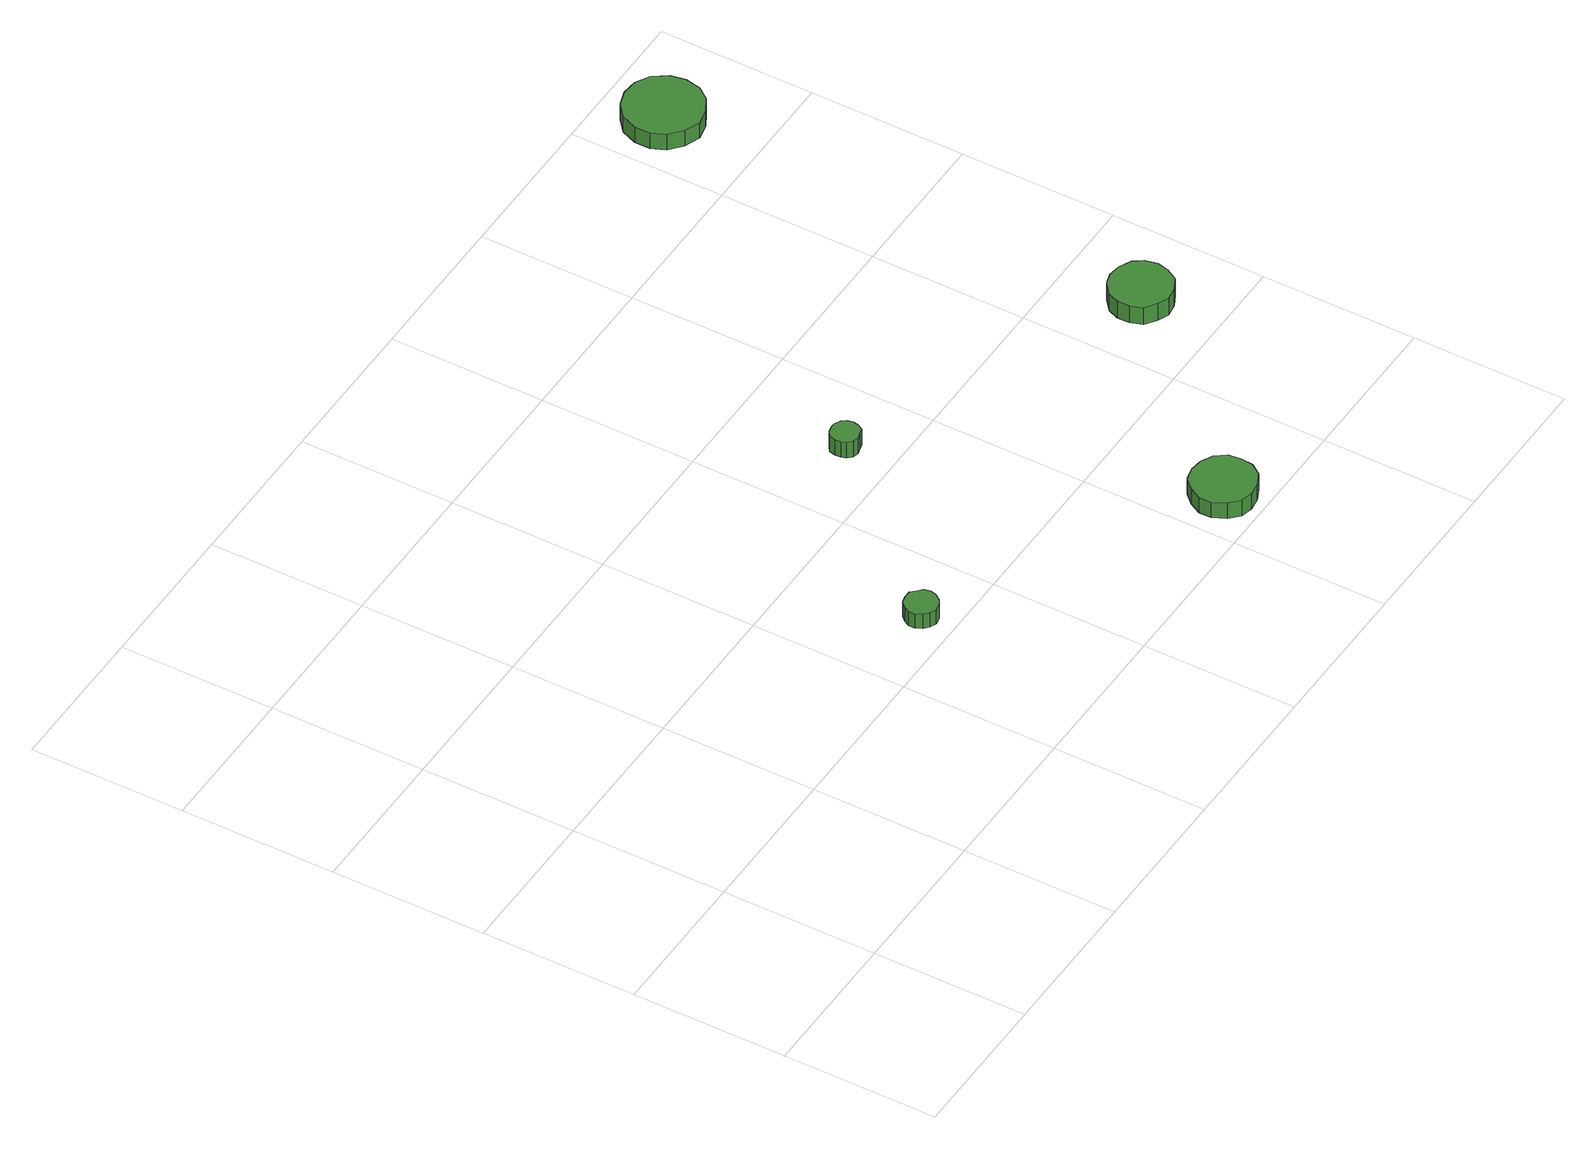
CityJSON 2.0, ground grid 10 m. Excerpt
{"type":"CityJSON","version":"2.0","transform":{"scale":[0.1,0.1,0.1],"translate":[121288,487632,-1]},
"CityObjects":{
"tree1":{"type":"SolitaryVegetationObject","attributes":{"function":"something"}},
"tree2":{"type":"SolitaryVegetationObject","attributes":{"function":"something"},"geometry":[{"type":"MultiSurface","lod":"1","boundaries":[[[0,1,2,3,4,5,6,7,8,9,10,11,12,13,14]],[[15,16,17,18,19,20,21,22,23,24,25,26,27,28,29]],[[0,29,28,1]],[[1,28,27,2]],[[2,27,26,3]],[[3,26,25,4]],[[4,25,24,5]],[[5,24,23,6]],[[6,23,22,7]],[[7,22,21,8]],[[8,21,20,9]],[[9,20,19,10]],[[10,19,18,11]],[[11,18,17,12]],[[12,17,16,13]],[[13,16,15,14]],[[14,15,29,0]]]}]},
"tree3":{"type":"SolitaryVegetationObject","attributes":{"function":"something"}},
"tree4":{"type":"SolitaryVegetationObject","attributes":{"function":"something"},"geometry":[{"type":"MultiSurface","lod":"1","boundaries":[[[30,31,32,33,34,35,36,37,38,39,40,41,42,43,44]],[[45,46,47,48,49,50,51,52,53,54,55,56,57,58,59]],[[30,59,58,31]],[[31,58,57,32]],[[32,57,56,33]],[[33,56,55,34]],[[34,55,54,35]],[[35,54,53,36]],[[36,53,52,37]],[[37,52,51,38]],[[38,51,50,39]],[[39,50,49,40]],[[40,49,48,41]],[[41,48,47,42]],[[42,47,46,43]],[[43,46,45,44]],[[44,45,59,30]]]}]},
"tree5":{"type":"SolitaryVegetationObject","attributes":{"function":"something"},"geometry":[{"type":"MultiSurface","lod":"1","boundaries":[[[60,61,62,63,64,65,66,67,68,69,70,71,72,73,74]],[[75,76,77,78,79,80,81,82,83,84,85,86,87,88,89]],[[60,89,88,61]],[[61,88,87,62]],[[62,87,86,63]],[[63,86,85,64]],[[64,85,84,65]],[[65,84,83,66]],[[66,83,82,67]],[[67,82,81,68]],[[68,81,80,69]],[[69,80,79,70]],[[70,79,78,71]],[[71,78,77,72]],[[72,77,76,73]],[[73,76,75,74]],[[74,75,89,60]]]}]},
"tree6":{"type":"SolitaryVegetationObject","attributes":{"function":"something"},"geometry":[{"type":"MultiSurface","lod":"1","boundaries":[[[90,91,92,93,94,95,96,97,98,99,100,101,102,103,104]],[[105,106,107,108,109,110,111,112,113,114,115,116,117,118,119]],[[90,119,118,91]],[[91,118,117,92]],[[92,117,116,93]],[[93,116,115,94]],[[94,115,114,95]],[[95,114,113,96]],[[96,113,112,97]],[[97,112,111,98]],[[98,111,110,99]],[[99,110,109,100]],[[100,109,108,101]],[[101,108,107,102]],[[102,107,106,103]],[[103,106,105,104]],[[104,105,119,90]]]}]},
"tree7":{"type":"SolitaryVegetationObject","attributes":{"function":"something"},"geometry":[{"type":"MultiSurface","lod":"1","boundaries":[[[120,121,122,123,124,125,126,127,128,129,130,131,132,133,134]],[[135,136,137,138,139,140,141,142,143,144,145,146,147,148,149]],[[120,149,148,121]],[[121,148,147,122]],[[122,147,146,123]],[[123,146,145,124]],[[124,145,144,125]],[[125,144,143,126]],[[126,143,142,127]],[[127,142,141,128]],[[128,141,140,129]],[[129,140,139,130]],[[130,139,138,131]],[[131,138,137,132]],[[132,137,136,133]],[[133,136,135,134]],[[134,135,149,120]]]}]}
},
"vertices":[
[267,122,18],[266,126,18],[263,129,18],[260,132,18],[255,132,18],[251,131,18],[248,128,18],[246,124,18],[246,120,18],[248,116,18],[251,113,18],[255,111,18],[260,112,18],[263,114,18],[266,118,18],[266,118,7],[263,114,7],[260,112,7],[255,111,7],[251,113,7],[248,116,7],[246,120,7],[246,124,7],[248,128,7],[251,131,7],[255,132,7],[260,132,7],[263,129,7],[266,126,7],[267,122,7],
[364,231,20],[363,235,20],[361,238,20],[357,240,20],[354,240,20],[350,239,20],[347,237,20],[346,233,20],[346,229,20],[347,226,20],[350,223,20],[354,222,20],[357,223,20],[361,224,20],[363,227,20],[363,227,8],[361,224,8],[357,223,8],[354,222,8],[350,223,8],[347,226,8],[346,229,8],[346,233,8],[347,237,8],[350,239,8],[354,240,8],[357,240,8],[361,238,8],[363,235,8],[364,231,8],
[452,26,19],[451,34,19],[446,41,19],[438,45,19],[430,46,19],[422,44,19],[416,38,19],[412,30,19],[412,22,19],[416,14,19],[422,8,19],[430,6,19],[438,7,19],[446,11,19],[451,18,19],[451,18,7],[446,11,7],[438,7,7],[430,6,7],[422,8,7],[416,14,7],[412,22,7],[412,30,7],[416,38,7],[422,44,7],[430,46,7],[438,45,7],[446,41,7],[451,34,7],[452,26,7],
[567,150,20],[565,158,20],[561,164,20],[553,168,20],[545,169,20],[538,167,20],[531,161,20],[528,154,20],[528,146,20],[531,138,20],[538,133,20],[545,130,20],[553,131,20],[561,135,20],[565,142,20],[565,142,7],[561,135,7],[553,131,7],[545,130,7],[538,133,7],[531,138,7],[528,146,7],[528,154,7],[531,161,7],[538,167,7],[545,169,7],[553,168,7],[561,164,7],[565,158,7],[567,150,7],
[561,460,20],[559,470,20],[553,479,20],[544,484,20],[534,485,20],[524,482,20],[516,475,20],[512,465,20],[512,455,20],[516,446,20],[524,439,20],[534,435,20],[544,437,20],[553,442,20],[559,450,20],[559,450,8],[553,442,8],[544,437,8],[534,435,8],[524,439,8],[516,446,8],[512,455,8],[512,465,8],[516,475,8],[524,482,8],[534,485,8],[544,484,8],[553,479,8],[559,470,8],[561,460,8]
]}
